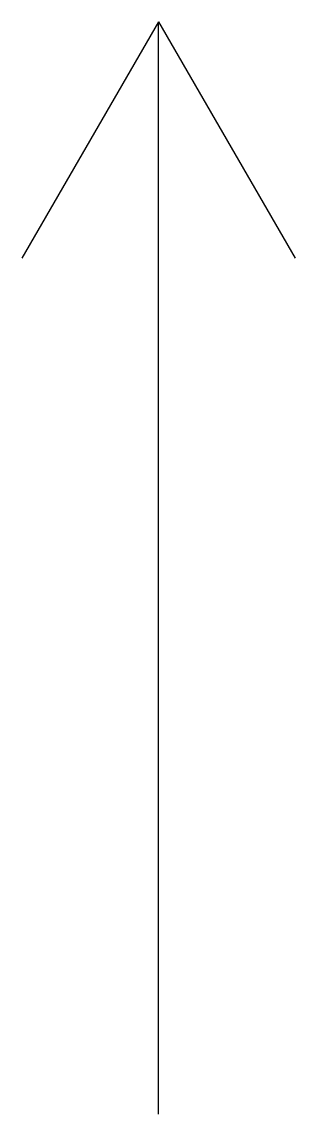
# Model space of a CAD drawing. Extents: x -0.25 to 0.25, y -1 to 1.
import ezdxf

# ---------------------------------------------------------------- set-up
doc = ezdxf.new("R2010")
doc.units = 0
doc.header["$MEASUREMENT"] = 0

msp = doc.modelspace()

# ---------------------------------------------------------------- linework, layer by layer
at = {"ltscale": 2.5}
for p, q in [((0, 1), (-0.25, 0.567)), ((0, -1), (0, 1)), ((0, 1), (0.25, 0.567))]:
    msp.add_line(p, q, dxfattribs=at)

doc.saveas('drawing.dxf')
